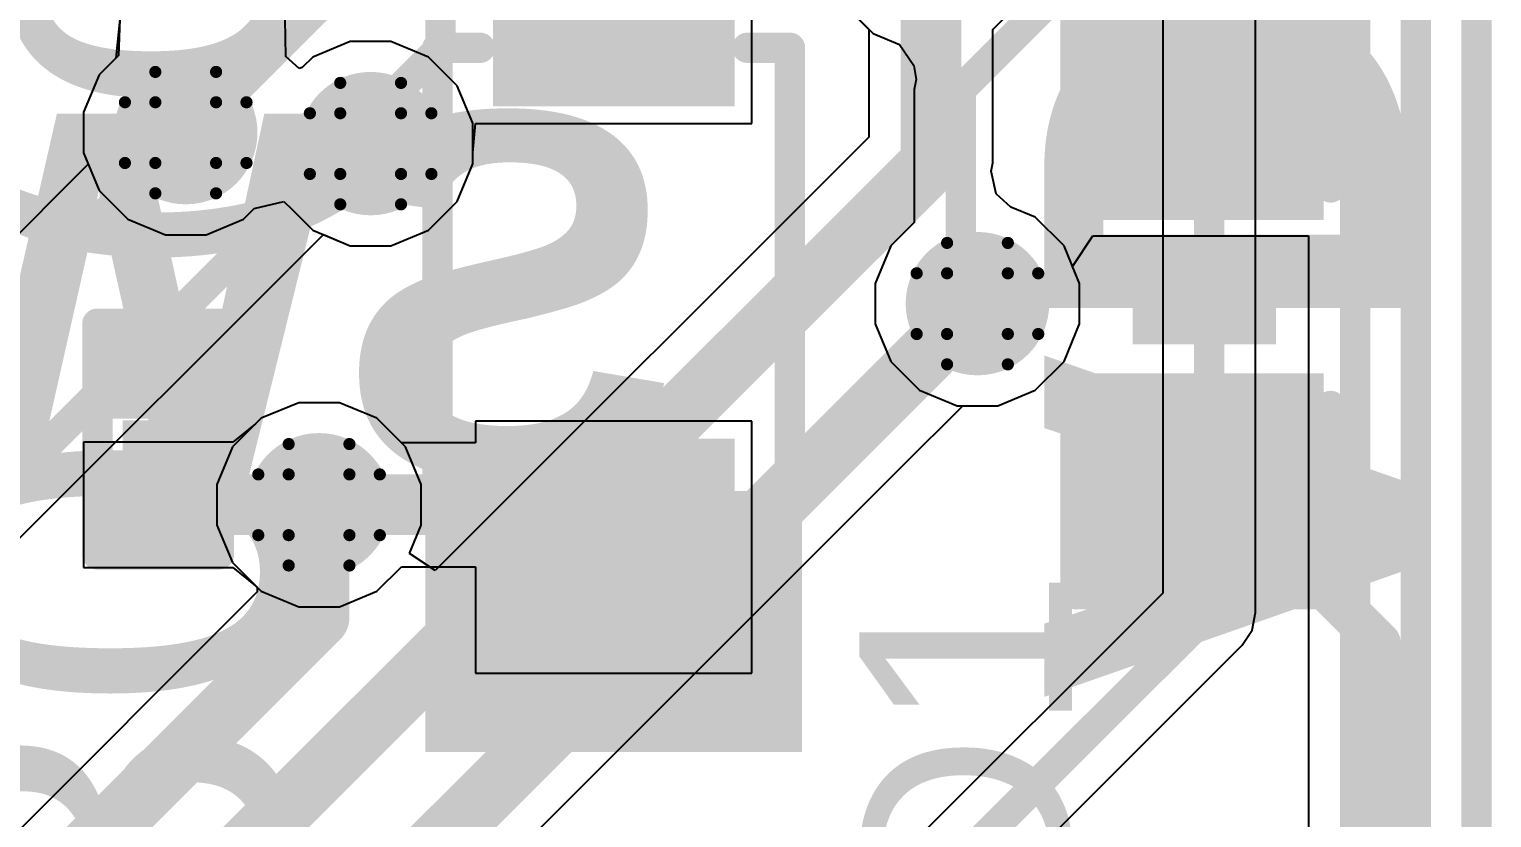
# Model space of a CAD drawing. Header units: inches. Extents: x -25 to 271, y -41 to 15.
# Drawn here: x 61.03 to 67.14, y -19.49 to -16.19 of the extents above; entities that cross this region are included whole.
import ezdxf

# ---------------------------------------------------------------- set-up
doc = ezdxf.new("R2010")
doc.units = ezdxf.units.IN
for name, color, linetype in [('Bottom Layer', 5, 'Continuous'), ('Bottom Overlay', 54, 'Continuous'), ('Dimensions', 6, 'Continuous'), ('Drill Drawing', 1, 'Continuous'), ('Top Glue Points', 56, 'Continuous'), ('Top Layer', 1, 'Continuous'), ('Top Overlay', 2, 'Continuous'), ('Top Paste', 8, 'Continuous'), ('Top Solder', 216, 'Continuous'), ('Via Holes', 16, 'Continuous')]:
    doc.layers.add(name, color=color, linetype=linetype)
doc.styles.add('Arial', font='', dxfattribs={"height": 0.2})
doc.styles.add('Arial_Bold', font='', dxfattribs={"height": 0.2})
doc.styles.get('Arial').set_extended_font_data('Arial')
doc.styles.get('Arial_Bold').set_extended_font_data('Arial', bold=True)

# ---------------------------------------------------------------- blocks, each defined once
blk = doc.blocks.new('CAP_0603_36')
at = {"layer": 'Top Layer'}
for points in [[(-0.3809999999999999, 0.4445), (-0.3809999999999999, -0.4445), (-1.143, -0.4445), (-1.143, 0.4445)], [(1.143, 0.4445), (1.143, -0.4445), (0.3809999999999999, -0.4445), (0.3809999999999999, 0.4445)]]:
    blk.add_hatch(color=1, dxfattribs=at).paths.add_polyline_path(points)
at = {"layer": 'Top Paste'}
for points in [[(-0.3809999999999999, 0.4445), (-0.3809999999999999, -0.4445), (-1.143, -0.4445), (-1.143, 0.4445)], [(1.143, 0.4445), (1.143, -0.4445), (0.3809999999999999, -0.4445), (0.3809999999999999, 0.4445)]]:
    blk.add_hatch(color=8, dxfattribs=at).paths.add_polyline_path(points)
at = {"layer": 'Top Solder'}
for points in [[(-0.3210001199999999, 0.50449988), (-0.3210001199999999, -0.50449988), (-1.20299988, -0.50449988), (-1.20299988, 0.50449988)], [(1.20299988, 0.50449988), (1.20299988, -0.50449988), (0.3210001199999999, -0.50449988), (0.3210001199999999, 0.50449988)]]:
    blk.add_hatch(color=216, dxfattribs=at).paths.add_polyline_path(points)
at = {"layer": 'Top Overlay'}
for points in [[(-0.4571999999999999, 0.5334, 0.127, 0.127, 0), (-1.2446, 0.5334, 0.127, 0.127, 0)], [(-1.2446, -0.5334, 0.127, 0.127, 0), (-1.2446, 0.5334, 0.127, 0.127, 0)], [(1.2446, 0.5334, 0.127, 0.127, 0), (0.4571999999999999, 0.5334, 0.127, 0.127, 0)], [(1.2446, -0.5334, 0.127, 0.127, 0), (1.2446, 0.5334, 0.127, 0.127, 0)], [(-0.4571999999999999, -0.5334, 0.127, 0.127, 0), (-1.2446, -0.5334, 0.127, 0.127, 0)], [(1.2446, -0.5334, 0.127, 0.127, 0), (0.4571999999999999, -0.5334, 0.127, 0.127, 0)]]:
    blk.add_lwpolyline(points, format="xyseb", dxfattribs=at)
for points in [[(-1.27635, 0.5334, 0.0635, 0.0635, 1), (-1.21285, 0.5334, 0.0635, 0.0635, 1)], [(-1.27635, 0.5334, 0.0635, 0.0635, 1), (-1.21285, 0.5334, 0.0635, 0.0635, 1)], [(-0.4889499999999999, 0.5334, 0.0635, 0.0635, 1), (-0.42545, 0.5334, 0.0635, 0.0635, 1)], [(0.42545, 0.5334, 0.0635, 0.0635, 1), (0.4889499999999999, 0.5334, 0.0635, 0.0635, 1)], [(1.21285, 0.5334, 0.0635, 0.0635, 1), (1.27635, 0.5334, 0.0635, 0.0635, 1)], [(1.21285, 0.5334, 0.0635, 0.0635, 1), (1.27635, 0.5334, 0.0635, 0.0635, 1)], [(-1.27635, -0.5334, 0.0635, 0.0635, 1), (-1.21285, -0.5334, 0.0635, 0.0635, 1)], [(-1.27635, -0.5334, 0.0635, 0.0635, 1), (-1.21285, -0.5334, 0.0635, 0.0635, 1)], [(-0.4889499999999999, -0.5334, 0.0635, 0.0635, 1), (-0.42545, -0.5334, 0.0635, 0.0635, 1)], [(0.42545, -0.5334, 0.0635, 0.0635, 1), (0.4889499999999999, -0.5334, 0.0635, 0.0635, 1)], [(1.21285, -0.5334, 0.0635, 0.0635, 1), (1.27635, -0.5334, 0.0635, 0.0635, 1)], [(1.21285, -0.5334, 0.0635, 0.0635, 1), (1.27635, -0.5334, 0.0635, 0.0635, 1)]]:
    blk.add_lwpolyline(points, format="xyseb", close=True, dxfattribs=at)
blk = doc.blocks.new('SOD_323_56')
at = {"layer": 'Top Layer'}
for points in [[(-0.74999977, -0.4500003700000001), (-1.55000071, -0.4500003699999999), (-1.55000071, 0.4500003700000001), (-0.74999977, 0.4500003699999999)], [(1.55000071, -0.4500003700000001), (0.74999977, -0.4500003699999999), (0.74999977, 0.4500003700000001), (1.55000071, 0.4500003699999999)]]:
    blk.add_hatch(color=1, dxfattribs=at).paths.add_polyline_path(points)
at = {"layer": 'Top Overlay'}
for points in [[(-2.0066, 0.4826), (-0.9143999999999999, 0.4826), (-0.9143999999999999, 0.7874), (-2.0066, 0.7874)], [(-2.0066, -0.508), (-1.5748, -0.508), (-1.5748, 0.508), (-2.0066, 0.508)], [(-2.0066, -0.7874), (-0.9143999999999999, -0.7874), (-0.9143999999999999, -0.4826), (-2.0066, -0.4826)]]:
    blk.add_hatch(color=2, dxfattribs=at).paths.add_polyline_path(points)
at = {"layer": 'Top Paste'}
for points in [[(-0.74999977, -0.4500003700000001), (-1.55000071, -0.4500003699999999), (-1.55000071, 0.4500003700000001), (-0.74999977, 0.4500003699999999)], [(1.55000071, -0.4500003700000001), (0.74999977, -0.4500003699999999), (0.74999977, 0.4500003700000001), (1.55000071, 0.4500003699999999)]]:
    blk.add_hatch(color=8, dxfattribs=at).paths.add_polyline_path(points)
at = {"layer": 'Top Solder'}
for points in [[(-0.69499861, -0.50500153), (-1.60500187, -0.5050015299999998), (-1.60500187, 0.50500153), (-0.69499861, 0.5050015299999998)], [(1.60500187, -0.50500153), (0.69499861, -0.5050015299999998), (0.69499861, 0.50500153), (1.60500187, 0.5050015299999998)]]:
    blk.add_hatch(color=216, dxfattribs=at).paths.add_polyline_path(points)
at = {"layer": 'Top Overlay'}
for points in [[(-0.9143999999999999, 0.7366, 0.127, 0.127, 0), (0.9397999999999999, 0.7366, 0.127, 0.127, 0)], [(0.9397999999999999, 0.7366, 0.127, 0.127, 0), (0.9397999999999999, 0.5588, 0.127, 0.127, 0)], [(0.9397999999999999, -0.5588, 0.127, 0.127, 0), (0.9397999999999999, -0.7366, 0.127, 0.127, 0)], [(-0.9143999999999999, -0.7366, 0.127, 0.127, 0), (0.9397999999999999, -0.7366, 0.127, 0.127, 0)]]:
    blk.add_lwpolyline(points, format="xyseb", dxfattribs=at)
for points in [[(-0.9461499999999999, 0.7366, 0.0635, 0.0635, 1), (-0.88265, 0.7366, 0.0635, 0.0635, 1)], [(0.9080499999999999, 0.7366, 0.0635, 0.0635, 1), (0.9715499999999999, 0.7366, 0.0635, 0.0635, 1)], [(0.9080499999999999, 0.7366, 0.0635, 0.0635, 1), (0.9715499999999999, 0.7366, 0.0635, 0.0635, 1)], [(0.9080499999999999, 0.5588, 0.0635, 0.0635, 1), (0.9715499999999999, 0.5588, 0.0635, 0.0635, 1)], [(0.9080499999999999, -0.5588, 0.0635, 0.0635, 1), (0.9715499999999999, -0.5588, 0.0635, 0.0635, 1)], [(-0.9461499999999999, -0.7366, 0.0635, 0.0635, 1), (-0.88265, -0.7366, 0.0635, 0.0635, 1)], [(0.9080499999999999, -0.7366, 0.0635, 0.0635, 1), (0.9715499999999999, -0.7366, 0.0635, 0.0635, 1)], [(0.9080499999999999, -0.7366, 0.0635, 0.0635, 1), (0.9715499999999999, -0.7366, 0.0635, 0.0635, 1)]]:
    blk.add_lwpolyline(points, format="xyseb", close=True, dxfattribs=at)
blk = doc.blocks.new('RES_0201_107')
at = {"layer": 'Top Layer'}
for points in [[(-0.40999791, 0.18499963), (-0.13999845, 0.18499963), (-0.13999845, -0.18499963), (-0.40999791, -0.18499963)], [(0.14000099, 0.18499963), (0.41000045, 0.18499963), (0.41000045, -0.18499963), (0.14000099, -0.18499963)]]:
    blk.add_hatch(color=1, dxfattribs=at).paths.add_polyline_path(points)
at = {"layer": 'Top Paste'}
for points in [[(-0.40999791, 0.18499963), (-0.13999845, 0.18499963), (-0.13999845, -0.18499963), (-0.40999791, -0.18499963)], [(0.14000099, 0.18499963), (0.41000045, 0.18499963), (0.41000045, -0.18499963), (0.14000099, -0.18499963)]]:
    blk.add_hatch(color=8, dxfattribs=at).paths.add_polyline_path(points)
at = {"layer": 'Top Solder'}
for points in [[(-0.46499907, 0.24000079), (-0.08499729, 0.24000079), (-0.08499729, -0.24000079), (-0.46499907, -0.24000079)], [(0.08499983, 0.24000079), (0.46500161, 0.24000079), (0.46500161, -0.24000079), (0.08499983, -0.24000079)]]:
    blk.add_hatch(color=216, dxfattribs=at).paths.add_polyline_path(points)
at = {"layer": 'Top Overlay'}
for points in [[(0.4826, 0.254, 0.127, 0.127, 0), (-0.4826, 0.254, 0.127, 0.127, 0)], [(-0.4826, -0.254, 0.127, 0.127, 0), (-0.4826, 0.254, 0.127, 0.127, 0)], [(0.4826, -0.254, 0.127, 0.127, 0), (0.4826, 0.254, 0.127, 0.127, 0)], [(0.4826, -0.254, 0.127, 0.127, 0), (-0.4826, -0.254, 0.127, 0.127, 0)]]:
    blk.add_lwpolyline(points, format="xyseb", dxfattribs=at)
for points in [[(-0.51435, 0.254, 0.0635, 0.0635, 1), (-0.4508499999999999, 0.254, 0.0635, 0.0635, 1)], [(-0.51435, 0.254, 0.0635, 0.0635, 1), (-0.4508499999999999, 0.254, 0.0635, 0.0635, 1)], [(0.4508499999999999, 0.254, 0.0635, 0.0635, 1), (0.51435, 0.254, 0.0635, 0.0635, 1)], [(0.4508499999999999, 0.254, 0.0635, 0.0635, 1), (0.51435, 0.254, 0.0635, 0.0635, 1)], [(-0.51435, -0.254, 0.0635, 0.0635, 1), (-0.4508499999999999, -0.254, 0.0635, 0.0635, 1)], [(-0.51435, -0.254, 0.0635, 0.0635, 1), (-0.4508499999999999, -0.254, 0.0635, 0.0635, 1)], [(0.4508499999999999, -0.254, 0.0635, 0.0635, 1), (0.51435, -0.254, 0.0635, 0.0635, 1)], [(0.4508499999999999, -0.254, 0.0635, 0.0635, 1), (0.51435, -0.254, 0.0635, 0.0635, 1)]]:
    blk.add_lwpolyline(points, format="xyseb", close=True, dxfattribs=at)

msp = doc.modelspace()

# ---------------------------------------------------------------- hatches: boundary and pattern name
at = {"layer": 'Bottom Layer'}
h = msp.add_hatch(color=5, dxfattribs=at)
edge = h.paths.add_edge_path()
edge.add_arc((61.6805218, -16.62644122), 0.2999994, 0, 360)
h = msp.add_hatch(color=5, dxfattribs=at)
edge = h.paths.add_edge_path()
edge.add_arc((62.45350476, -16.67242538), 0.2999994, 0, 360)
h = msp.add_hatch(color=5, dxfattribs=at)
edge = h.paths.add_edge_path()
edge.add_arc((64.99004273999999, -17.34194652), 0.2999994, 0, 360)
h = msp.add_hatch(color=5, dxfattribs=at)
edge = h.paths.add_edge_path()
edge.add_arc((62.2378994, -18.18349424), 0.2999994, 0, 360)
at = {"layer": 'Top Glue Points'}
for points in [[(65.638172, -17.112996), (65.638172, -17.512792), (66.23812, -17.512792), (66.23812, -17.112996)], [(61.4172, -17.8308), (61.4172, -18.00289008), (61.71784456, -18.00289008), (61.71784456, -17.8308)]]:
    msp.add_hatch(color=56, dxfattribs=at).paths.add_polyline_path(points)
at = {"layer": 'Top Layer'}
h = msp.add_hatch(color=1, dxfattribs=at)
edge = h.paths.add_edge_path()
edge.add_arc((61.6805218, -16.62644122), 0.2999994, 0, 360)
h = msp.add_hatch(color=1, dxfattribs=at)
edge = h.paths.add_edge_path()
edge.add_arc((62.45350476, -16.67242538), 0.2999994, 0, 360)
h = msp.add_hatch(color=1, dxfattribs=at)
edge = h.paths.add_edge_path()
edge.add_arc((64.99004273999999, -17.34194652), 0.2999994, 0, 360)
h = msp.add_hatch(color=1, dxfattribs=at)
edge = h.paths.add_edge_path()
edge.add_arc((62.2378994, -18.18349424), 0.2999994, 0, 360)
at = {"layer": 'Via Holes'}
h = msp.add_hatch(color=7, dxfattribs=at)
edge = h.paths.add_edge_path()
edge.add_arc((61.6805218, -16.62644122), 0.1499997, 0, 360)
h = msp.add_hatch(color=7, dxfattribs=at)
edge = h.paths.add_edge_path()
edge.add_arc((62.45350476, -16.67242538), 0.1499997, 0, 360)
h = msp.add_hatch(color=7, dxfattribs=at)
edge = h.paths.add_edge_path()
edge.add_arc((64.99004273999999, -17.34194652), 0.1499997, 0, 360)
h = msp.add_hatch(color=7, dxfattribs=at)
edge = h.paths.add_edge_path()
edge.add_arc((62.2378994, -18.18349424), 0.1499997, 0, 360)

# ---------------------------------------------------------------- linework, layer by layer
at = {"layer": 'Bottom Layer'}
for p, q in [((66.15295126, -18.6336813), (66.15295126, -15.95498206)), ((65.76448873999999, -16.02657958), (65.76448873999999, -18.55324204)), ((64.43340936, -16.09147404), (64.53642414, -16.19448882)), ((65.05437586, -16.19448882), (65.15739063999999, -16.09147404)), ((61.40489878, -16.1514282), (61.39945047999999, -16.30364786)), ((62.09869977999999, -16.30865166), (62.09624868, -16.15117166)), ((64.53642414, -16.19448882), (64.53642414, -16.64584428)), ((65.05437586, -16.7531161), (65.05437586, -16.19448882)), ((62.36856969999999, -16.24542598), (62.21163072, -16.31043474)), ((62.53843982, -16.24542598), (62.36856969999999, -16.24542598)), ((62.6953788, -16.31043474), (62.53843982, -16.24542598)), ((61.39945047999999, -16.30364786), (61.31853116, -16.38456718)), ((62.15477028, -16.35759746), (62.09869977999999, -16.30865166)), ((62.21163072, -16.31043474), (62.16753632, -16.35452914)), ((62.8154954, -16.43055134), (62.6953788, -16.31043474)), ((62.16753632, -16.35452914), (62.15477028, -16.35759746)), ((61.31853116, -16.38456718), (61.25352239999999, -16.54150616)), ((62.88050415999999, -16.58749032), (62.8154954, -16.43055134)), ((61.25352239999999, -16.54150616), (61.25352239999999, -16.71137628)), ((62.88050415999999, -16.75736044), (62.88050415999999, -16.58749032)), ((64.53642414, -16.64584428), (62.7235347, -18.45873372)), ((61.25352239999999, -16.71137628), (61.27325819999999, -16.7590216)), ((61.27325819999999, -16.7590216), (60.64691452, -17.38536274)), ((62.8154954, -16.91429942), (62.88050415999999, -16.75736044)), ((65.04744674, -16.78794458), (65.05437586, -16.7531161)), ((65.06782262, -16.88192966), (65.04744674, -16.78794458)), ((62.6953788, -17.03441602), (62.8154954, -16.91429942)), ((65.13020755999999, -16.9378249), (65.06782262, -16.88192966)), ((65.23191677999999, -16.97995588), (65.13020755999999, -16.9378249)), ((65.35203338, -17.10007248), (65.23191677999999, -16.97995588)), ((60.5023047, -18.80634288), (62.2558953, -17.05275228)), ((62.2558953, -17.05275228), (62.36856969999999, -17.09942478)), ((62.53843982, -17.09942478), (62.6953788, -17.03441602)), ((62.36856969999999, -17.09942478), (62.53843982, -17.09942478)), ((65.41704213999999, -17.25701146), (65.35203338, -17.10007248)), ((65.41704213999999, -17.42688158), (65.41704213999999, -17.25701146)), ((65.35203338, -17.58382056), (65.41704213999999, -17.42688158)), ((65.23191677999999, -17.70393716), (65.35203338, -17.58382056)), ((65.0749778, -17.76894592), (65.23191677999999, -17.70393716)), ((62.15296434, -17.75649484), (61.99602536, -17.8215036)), ((62.32283446, -17.75649484), (62.15296434, -17.75649484)), ((62.47977344, -17.8215036), (62.32283446, -17.75649484)), ((64.67176803999999, -18.0264689), (64.92929102, -17.76894592)), ((64.92929102, -17.76894592), (65.0749778, -17.76894592)), ((61.99602536, -17.8215036), (61.87590875999999, -17.9416202)), ((62.59989003999999, -17.9416202), (62.47977344, -17.8215036)), ((61.87590875999999, -17.9416202), (61.8109, -18.09855918)), ((62.66489879999999, -18.09855918), (62.59989003999999, -17.9416202)), ((62.4341398, -20.2640946), (64.67176042, -18.02647398)), ((64.67176042, -18.02647398), (64.67176803999999, -18.0264689)), ((61.8109, -18.09855918), (61.8109, -18.2684293)), ((62.66489879999999, -18.2684293), (62.66489879999999, -18.09855918)), ((61.8109, -18.2684293), (61.87590875999999, -18.42536828)), ((62.61586918, -18.3867933), (62.66489879999999, -18.2684293)), ((62.7235347, -18.45873372), (62.61586918, -18.3867933)), ((61.87590875999999, -18.42536828), (61.97892354, -18.52838306)), ((61.97892354, -18.54819506), (59.18060046, -21.34651814)), ((61.97892354, -18.52838306), (61.97892354, -18.54819506)), ((65.76448873999999, -18.55324204), (64.06242712, -20.25530112)), ((66.13816592, -18.70802202), (66.15295379999999, -18.633694)), ((66.15295379999999, -18.633694), (66.15295126, -18.6336813)), ((66.09606287999999, -18.77103688), (66.13816592, -18.70802202)), ((64.33711287999999, -20.52998688), (66.09605526, -18.77104196)), ((66.09605526, -18.77104196), (66.09606287999999, -18.77103688))]:
    msp.add_line(p, q, dxfattribs=at)
for points in [[(64.7954, -16.7531161, 0.254, 0.254, 0), (64.7954, -15.8496, 0.254, 0.254, 0)], [(65.95872, -18.633694, 0.127, 0.127, 0), (65.95872, -15.94612508, 0.127, 0.127, 0)], [(60.72736902, -17.579594, 0.127, 0.127, 0), (61.6805218, -16.62644122, 0.127, 0.127, 0)], [(53.4005155, -28.1480006, 0.254, 0.254, 0), (64.7954, -16.7531161, 0.254, 0.254, 0)], [(60.36496182, -18.669, 0.127, 0.127, 0), (62.36153643999999, -16.67242538, 0.127, 0.127, 0)], [(62.36153643999999, -16.67242538, 0.127, 0.127, 0), (62.45350476, -16.67242538, 0.127, 0.127, 0)], [(64.4886442, -17.84334506, 0.254, 0.254, 0), (64.99004273999999, -17.34194652, 0.254, 0.254, 0)], [(53.62998672000001, -28.70199999999999, 0.254, 0.254, 0), (64.48864166, -17.84334506, 0.254, 0.254, 0)], [(64.48864166, -17.84334506, 0.254, 0.254, 0), (64.4886442, -17.84334506, 0.254, 0.254, 0)], [(62.2378994, -18.65546688, 0.254, 0.254, 0), (62.2378994, -18.18349424, 0.254, 0.254, 0)], [(59.28787228, -21.605494, 0.254, 0.254, 0), (62.2378994, -18.65546688, 0.254, 0.254, 0)], [(63.59652, -20.995894, 0.127, 0.127, 0), (65.95872, -18.633694, 0.127, 0.127, 0)]]:
    msp.add_lwpolyline(points, format="xyseb", dxfattribs=at)
for points in [[(61.6487718, -16.62644122, 0.0635, 0.0635, 1), (61.7122718, -16.62644122, 0.0635, 0.0635, 1)], [(62.32978643999999, -16.67242538, 0.0635, 0.0635, 1), (62.39328644, -16.67242538, 0.0635, 0.0635, 1)], [(62.32978643999999, -16.67242538, 0.0635, 0.0635, 1), (62.39328644, -16.67242538, 0.0635, 0.0635, 1)], [(62.42175476, -16.67242538, 0.0635, 0.0635, 1), (62.48525476, -16.67242538, 0.0635, 0.0635, 1)], [(64.7319, -16.7531161, 0.127, 0.127, 1), (64.8589, -16.7531161, 0.127, 0.127, 1)], [(64.7319, -16.7531161, 0.127, 0.127, 1), (64.8589, -16.7531161, 0.127, 0.127, 1)], [(64.92654274, -17.34194652, 0.127, 0.127, 1), (65.05354274, -17.34194652, 0.127, 0.127, 1)], [(64.42514166, -17.84334506, 0.127, 0.127, 1), (64.55214166, -17.84334506, 0.127, 0.127, 1)], [(64.42514166, -17.84334506, 0.127, 0.127, 1), (64.55214166, -17.84334506, 0.127, 0.127, 1)], [(64.4251442, -17.84334506, 0.127, 0.127, 1), (64.5521442, -17.84334506, 0.127, 0.127, 1)], [(64.4251442, -17.84334506, 0.127, 0.127, 1), (64.5521442, -17.84334506, 0.127, 0.127, 1)], [(62.1743994, -18.18349424, 0.127, 0.127, 1), (62.3013994, -18.18349424, 0.127, 0.127, 1)], [(62.1743994, -18.65546688, 0.127, 0.127, 1), (62.3013994, -18.65546688, 0.127, 0.127, 1)], [(62.1743994, -18.65546688, 0.127, 0.127, 1), (62.3013994, -18.65546688, 0.127, 0.127, 1)], [(65.92697, -18.633694, 0.0635, 0.0635, 1), (65.99047, -18.633694, 0.0635, 0.0635, 1)], [(65.92697, -18.633694, 0.0635, 0.0635, 1), (65.99047, -18.633694, 0.0635, 0.0635, 1)]]:
    msp.add_lwpolyline(points, format="xyseb", close=True, dxfattribs=at)
at = {"layer": 'Drill Drawing'}
for points in [[(61.55352179999999, -16.49944122, 0.0508, 0.0508, 0), (61.55352179999999, -16.37244122, 0.0508, 0.0508, 0)], [(61.55352179999999, -16.37244122, 0.0508, 0.0508, 0), (61.8075218, -16.37244122, 0.0508, 0.0508, 0)], [(61.8075218, -16.49944122, 0.0508, 0.0508, 0), (61.8075218, -16.37244122, 0.0508, 0.0508, 0)], [(62.32650475999999, -16.54542538, 0.0508, 0.0508, 0), (62.32650475999999, -16.41842538, 0.0508, 0.0508, 0)], [(62.32650475999999, -16.41842538, 0.0508, 0.0508, 0), (62.58050476, -16.41842538, 0.0508, 0.0508, 0)], [(62.58050476, -16.54542538, 0.0508, 0.0508, 0), (62.58050476, -16.41842538, 0.0508, 0.0508, 0)], [(61.4265218, -16.75344122, 0.0508, 0.0508, 0), (61.4265218, -16.49944122, 0.0508, 0.0508, 0)], [(61.4265218, -16.49944122, 0.0508, 0.0508, 0), (61.55352179999999, -16.49944122, 0.0508, 0.0508, 0)], [(61.8075218, -16.49944122, 0.0508, 0.0508, 0), (61.93452179999999, -16.49944122, 0.0508, 0.0508, 0)], [(61.93452179999999, -16.75344122, 0.0508, 0.0508, 0), (61.93452179999999, -16.49944122, 0.0508, 0.0508, 0)], [(62.19950476, -16.79942538, 0.0508, 0.0508, 0), (62.19950476, -16.54542538, 0.0508, 0.0508, 0)], [(62.19950476, -16.54542538, 0.0508, 0.0508, 0), (62.32650475999999, -16.54542538, 0.0508, 0.0508, 0)], [(62.58050476, -16.54542538, 0.0508, 0.0508, 0), (62.70750476, -16.54542538, 0.0508, 0.0508, 0)], [(62.70750476, -16.79942538, 0.0508, 0.0508, 0), (62.70750476, -16.54542538, 0.0508, 0.0508, 0)], [(61.4265218, -16.75344122, 0.0508, 0.0508, 0), (61.55352179999999, -16.75344122, 0.0508, 0.0508, 0)], [(61.55352179999999, -16.88044122, 0.0508, 0.0508, 0), (61.55352179999999, -16.75344122, 0.0508, 0.0508, 0)], [(61.8075218, -16.75344122, 0.0508, 0.0508, 0), (61.93452179999999, -16.75344122, 0.0508, 0.0508, 0)], [(61.8075218, -16.88044122, 0.0508, 0.0508, 0), (61.8075218, -16.75344122, 0.0508, 0.0508, 0)], [(62.19950476, -16.79942538, 0.0508, 0.0508, 0), (62.32650475999999, -16.79942538, 0.0508, 0.0508, 0)], [(62.32650475999999, -16.92642538, 0.0508, 0.0508, 0), (62.32650475999999, -16.79942538, 0.0508, 0.0508, 0)], [(62.58050476, -16.79942538, 0.0508, 0.0508, 0), (62.70750476, -16.79942538, 0.0508, 0.0508, 0)], [(62.58050476, -16.92642538, 0.0508, 0.0508, 0), (62.58050476, -16.79942538, 0.0508, 0.0508, 0)], [(61.55352179999999, -16.88044122, 0.0508, 0.0508, 0), (61.8075218, -16.88044122, 0.0508, 0.0508, 0)], [(62.32650475999999, -16.92642538, 0.0508, 0.0508, 0), (62.58050476, -16.92642538, 0.0508, 0.0508, 0)], [(64.86304274, -17.21494652, 0.0508, 0.0508, 0), (64.86304274, -17.08794652, 0.0508, 0.0508, 0)], [(64.86304274, -17.08794652, 0.0508, 0.0508, 0), (65.11704273999999, -17.08794652, 0.0508, 0.0508, 0)], [(65.11704273999999, -17.21494652, 0.0508, 0.0508, 0), (65.11704273999999, -17.08794652, 0.0508, 0.0508, 0)], [(64.73604274, -17.46894652, 0.0508, 0.0508, 0), (64.73604274, -17.21494652, 0.0508, 0.0508, 0)], [(64.73604274, -17.21494652, 0.0508, 0.0508, 0), (64.86304274, -17.21494652, 0.0508, 0.0508, 0)], [(65.11704273999999, -17.21494652, 0.0508, 0.0508, 0), (65.24404274, -17.21494652, 0.0508, 0.0508, 0)], [(65.24404274, -17.46894652, 0.0508, 0.0508, 0), (65.24404274, -17.21494652, 0.0508, 0.0508, 0)], [(64.73604274, -17.46894652, 0.0508, 0.0508, 0), (64.86304274, -17.46894652, 0.0508, 0.0508, 0)], [(64.86304274, -17.59594652, 0.0508, 0.0508, 0), (64.86304274, -17.46894652, 0.0508, 0.0508, 0)], [(65.11704273999999, -17.46894652, 0.0508, 0.0508, 0), (65.24404274, -17.46894652, 0.0508, 0.0508, 0)], [(65.11704273999999, -17.59594652, 0.0508, 0.0508, 0), (65.11704273999999, -17.46894652, 0.0508, 0.0508, 0)], [(64.86304274, -17.59594652, 0.0508, 0.0508, 0), (65.11704273999999, -17.59594652, 0.0508, 0.0508, 0)], [(62.11089939999999, -18.05649424, 0.0508, 0.0508, 0), (62.11089939999999, -17.92949424, 0.0508, 0.0508, 0)], [(62.11089939999999, -17.92949424, 0.0508, 0.0508, 0), (62.3648994, -17.92949424, 0.0508, 0.0508, 0)], [(62.3648994, -18.05649424, 0.0508, 0.0508, 0), (62.3648994, -17.92949424, 0.0508, 0.0508, 0)], [(61.98389939999999, -18.31049424, 0.0508, 0.0508, 0), (61.98389939999999, -18.05649424, 0.0508, 0.0508, 0)], [(61.98389939999999, -18.05649424, 0.0508, 0.0508, 0), (62.11089939999999, -18.05649424, 0.0508, 0.0508, 0)], [(62.3648994, -18.05649424, 0.0508, 0.0508, 0), (62.49189939999999, -18.05649424, 0.0508, 0.0508, 0)], [(62.49189939999999, -18.31049424, 0.0508, 0.0508, 0), (62.49189939999999, -18.05649424, 0.0508, 0.0508, 0)], [(61.98389939999999, -18.31049424, 0.0508, 0.0508, 0), (62.11089939999999, -18.31049424, 0.0508, 0.0508, 0)], [(62.11089939999999, -18.43749424, 0.0508, 0.0508, 0), (62.11089939999999, -18.31049424, 0.0508, 0.0508, 0)], [(62.3648994, -18.31049424, 0.0508, 0.0508, 0), (62.49189939999999, -18.31049424, 0.0508, 0.0508, 0)], [(62.3648994, -18.43749424, 0.0508, 0.0508, 0), (62.3648994, -18.31049424, 0.0508, 0.0508, 0)], [(62.11089939999999, -18.43749424, 0.0508, 0.0508, 0), (62.3648994, -18.43749424, 0.0508, 0.0508, 0)]]:
    msp.add_lwpolyline(points, format="xyseb", dxfattribs=at)
for points in [[(61.5408218, -16.37244122, 0.0254, 0.0254, 1), (61.56622179999999, -16.37244122, 0.0254, 0.0254, 1)], [(61.5408218, -16.37244122, 0.0254, 0.0254, 1), (61.56622179999999, -16.37244122, 0.0254, 0.0254, 1)], [(61.79482179999999, -16.37244122, 0.0254, 0.0254, 1), (61.82022179999999, -16.37244122, 0.0254, 0.0254, 1)], [(61.79482179999999, -16.37244122, 0.0254, 0.0254, 1), (61.82022179999999, -16.37244122, 0.0254, 0.0254, 1)], [(62.31380476, -16.41842538, 0.0254, 0.0254, 1), (62.33920475999999, -16.41842538, 0.0254, 0.0254, 1)], [(62.31380476, -16.41842538, 0.0254, 0.0254, 1), (62.33920475999999, -16.41842538, 0.0254, 0.0254, 1)], [(62.56780475999999, -16.41842538, 0.0254, 0.0254, 1), (62.59320475999999, -16.41842538, 0.0254, 0.0254, 1)], [(62.56780475999999, -16.41842538, 0.0254, 0.0254, 1), (62.59320475999999, -16.41842538, 0.0254, 0.0254, 1)], [(61.4138218, -16.49944122, 0.0254, 0.0254, 1), (61.4392218, -16.49944122, 0.0254, 0.0254, 1)], [(61.4138218, -16.49944122, 0.0254, 0.0254, 1), (61.4392218, -16.49944122, 0.0254, 0.0254, 1)], [(61.5408218, -16.49944122, 0.0254, 0.0254, 1), (61.56622179999999, -16.49944122, 0.0254, 0.0254, 1)], [(61.5408218, -16.49944122, 0.0254, 0.0254, 1), (61.56622179999999, -16.49944122, 0.0254, 0.0254, 1)], [(61.79482179999999, -16.49944122, 0.0254, 0.0254, 1), (61.82022179999999, -16.49944122, 0.0254, 0.0254, 1)], [(61.79482179999999, -16.49944122, 0.0254, 0.0254, 1), (61.82022179999999, -16.49944122, 0.0254, 0.0254, 1)], [(61.92182179999999, -16.49944122, 0.0254, 0.0254, 1), (61.9472218, -16.49944122, 0.0254, 0.0254, 1)], [(61.92182179999999, -16.49944122, 0.0254, 0.0254, 1), (61.9472218, -16.49944122, 0.0254, 0.0254, 1)], [(62.18680475999999, -16.54542538, 0.0254, 0.0254, 1), (62.21220476, -16.54542538, 0.0254, 0.0254, 1)], [(62.18680475999999, -16.54542538, 0.0254, 0.0254, 1), (62.21220476, -16.54542538, 0.0254, 0.0254, 1)], [(62.31380476, -16.54542538, 0.0254, 0.0254, 1), (62.33920475999999, -16.54542538, 0.0254, 0.0254, 1)], [(62.31380476, -16.54542538, 0.0254, 0.0254, 1), (62.33920475999999, -16.54542538, 0.0254, 0.0254, 1)], [(62.56780475999999, -16.54542538, 0.0254, 0.0254, 1), (62.59320475999999, -16.54542538, 0.0254, 0.0254, 1)], [(62.56780475999999, -16.54542538, 0.0254, 0.0254, 1), (62.59320475999999, -16.54542538, 0.0254, 0.0254, 1)], [(62.69480475999999, -16.54542538, 0.0254, 0.0254, 1), (62.72020476, -16.54542538, 0.0254, 0.0254, 1)], [(62.69480475999999, -16.54542538, 0.0254, 0.0254, 1), (62.72020476, -16.54542538, 0.0254, 0.0254, 1)], [(61.4138218, -16.75344122, 0.0254, 0.0254, 1), (61.4392218, -16.75344122, 0.0254, 0.0254, 1)], [(61.4138218, -16.75344122, 0.0254, 0.0254, 1), (61.4392218, -16.75344122, 0.0254, 0.0254, 1)], [(61.5408218, -16.75344122, 0.0254, 0.0254, 1), (61.56622179999999, -16.75344122, 0.0254, 0.0254, 1)], [(61.5408218, -16.75344122, 0.0254, 0.0254, 1), (61.56622179999999, -16.75344122, 0.0254, 0.0254, 1)], [(61.79482179999999, -16.75344122, 0.0254, 0.0254, 1), (61.82022179999999, -16.75344122, 0.0254, 0.0254, 1)], [(61.79482179999999, -16.75344122, 0.0254, 0.0254, 1), (61.82022179999999, -16.75344122, 0.0254, 0.0254, 1)], [(61.92182179999999, -16.75344122, 0.0254, 0.0254, 1), (61.9472218, -16.75344122, 0.0254, 0.0254, 1)], [(61.92182179999999, -16.75344122, 0.0254, 0.0254, 1), (61.9472218, -16.75344122, 0.0254, 0.0254, 1)], [(62.18680475999999, -16.79942538, 0.0254, 0.0254, 1), (62.21220476, -16.79942538, 0.0254, 0.0254, 1)], [(62.18680475999999, -16.79942538, 0.0254, 0.0254, 1), (62.21220476, -16.79942538, 0.0254, 0.0254, 1)], [(62.31380476, -16.79942538, 0.0254, 0.0254, 1), (62.33920475999999, -16.79942538, 0.0254, 0.0254, 1)], [(62.31380476, -16.79942538, 0.0254, 0.0254, 1), (62.33920475999999, -16.79942538, 0.0254, 0.0254, 1)], [(62.56780475999999, -16.79942538, 0.0254, 0.0254, 1), (62.59320475999999, -16.79942538, 0.0254, 0.0254, 1)], [(62.56780475999999, -16.79942538, 0.0254, 0.0254, 1), (62.59320475999999, -16.79942538, 0.0254, 0.0254, 1)], [(62.69480475999999, -16.79942538, 0.0254, 0.0254, 1), (62.72020476, -16.79942538, 0.0254, 0.0254, 1)], [(62.69480475999999, -16.79942538, 0.0254, 0.0254, 1), (62.72020476, -16.79942538, 0.0254, 0.0254, 1)], [(61.5408218, -16.88044122, 0.0254, 0.0254, 1), (61.56622179999999, -16.88044122, 0.0254, 0.0254, 1)], [(61.5408218, -16.88044122, 0.0254, 0.0254, 1), (61.56622179999999, -16.88044122, 0.0254, 0.0254, 1)], [(61.79482179999999, -16.88044122, 0.0254, 0.0254, 1), (61.82022179999999, -16.88044122, 0.0254, 0.0254, 1)], [(61.79482179999999, -16.88044122, 0.0254, 0.0254, 1), (61.82022179999999, -16.88044122, 0.0254, 0.0254, 1)], [(62.31380476, -16.92642538, 0.0254, 0.0254, 1), (62.33920475999999, -16.92642538, 0.0254, 0.0254, 1)], [(62.31380476, -16.92642538, 0.0254, 0.0254, 1), (62.33920475999999, -16.92642538, 0.0254, 0.0254, 1)], [(62.56780475999999, -16.92642538, 0.0254, 0.0254, 1), (62.59320475999999, -16.92642538, 0.0254, 0.0254, 1)], [(62.56780475999999, -16.92642538, 0.0254, 0.0254, 1), (62.59320475999999, -16.92642538, 0.0254, 0.0254, 1)], [(64.85034273999999, -17.08794652, 0.0254, 0.0254, 1), (64.87574273999999, -17.08794652, 0.0254, 0.0254, 1)], [(64.85034273999999, -17.08794652, 0.0254, 0.0254, 1), (64.87574273999999, -17.08794652, 0.0254, 0.0254, 1)], [(65.10434273999999, -17.08794652, 0.0254, 0.0254, 1), (65.12974274, -17.08794652, 0.0254, 0.0254, 1)], [(65.10434273999999, -17.08794652, 0.0254, 0.0254, 1), (65.12974274, -17.08794652, 0.0254, 0.0254, 1)], [(64.72334273999999, -17.21494652, 0.0254, 0.0254, 1), (64.74874274, -17.21494652, 0.0254, 0.0254, 1)], [(64.72334273999999, -17.21494652, 0.0254, 0.0254, 1), (64.74874274, -17.21494652, 0.0254, 0.0254, 1)], [(64.85034273999999, -17.21494652, 0.0254, 0.0254, 1), (64.87574273999999, -17.21494652, 0.0254, 0.0254, 1)], [(64.85034273999999, -17.21494652, 0.0254, 0.0254, 1), (64.87574273999999, -17.21494652, 0.0254, 0.0254, 1)], [(65.10434273999999, -17.21494652, 0.0254, 0.0254, 1), (65.12974274, -17.21494652, 0.0254, 0.0254, 1)], [(65.10434273999999, -17.21494652, 0.0254, 0.0254, 1), (65.12974274, -17.21494652, 0.0254, 0.0254, 1)], [(65.23134274, -17.21494652, 0.0254, 0.0254, 1), (65.25674273999999, -17.21494652, 0.0254, 0.0254, 1)], [(65.23134274, -17.21494652, 0.0254, 0.0254, 1), (65.25674273999999, -17.21494652, 0.0254, 0.0254, 1)], [(64.72334273999999, -17.46894652, 0.0254, 0.0254, 1), (64.74874274, -17.46894652, 0.0254, 0.0254, 1)], [(64.72334273999999, -17.46894652, 0.0254, 0.0254, 1), (64.74874274, -17.46894652, 0.0254, 0.0254, 1)], [(64.85034273999999, -17.46894652, 0.0254, 0.0254, 1), (64.87574273999999, -17.46894652, 0.0254, 0.0254, 1)], [(64.85034273999999, -17.46894652, 0.0254, 0.0254, 1), (64.87574273999999, -17.46894652, 0.0254, 0.0254, 1)], [(65.10434273999999, -17.46894652, 0.0254, 0.0254, 1), (65.12974274, -17.46894652, 0.0254, 0.0254, 1)], [(65.10434273999999, -17.46894652, 0.0254, 0.0254, 1), (65.12974274, -17.46894652, 0.0254, 0.0254, 1)], [(65.23134274, -17.46894652, 0.0254, 0.0254, 1), (65.25674273999999, -17.46894652, 0.0254, 0.0254, 1)], [(65.23134274, -17.46894652, 0.0254, 0.0254, 1), (65.25674273999999, -17.46894652, 0.0254, 0.0254, 1)], [(64.85034273999999, -17.59594652, 0.0254, 0.0254, 1), (64.87574273999999, -17.59594652, 0.0254, 0.0254, 1)], [(64.85034273999999, -17.59594652, 0.0254, 0.0254, 1), (64.87574273999999, -17.59594652, 0.0254, 0.0254, 1)], [(65.10434273999999, -17.59594652, 0.0254, 0.0254, 1), (65.12974274, -17.59594652, 0.0254, 0.0254, 1)], [(65.10434273999999, -17.59594652, 0.0254, 0.0254, 1), (65.12974274, -17.59594652, 0.0254, 0.0254, 1)], [(62.0981994, -17.92949424, 0.0254, 0.0254, 1), (62.1235994, -17.92949424, 0.0254, 0.0254, 1)], [(62.0981994, -17.92949424, 0.0254, 0.0254, 1), (62.1235994, -17.92949424, 0.0254, 0.0254, 1)], [(62.35219939999999, -17.92949424, 0.0254, 0.0254, 1), (62.3775994, -17.92949424, 0.0254, 0.0254, 1)], [(62.35219939999999, -17.92949424, 0.0254, 0.0254, 1), (62.3775994, -17.92949424, 0.0254, 0.0254, 1)], [(61.9711994, -18.05649424, 0.0254, 0.0254, 1), (61.9965994, -18.05649424, 0.0254, 0.0254, 1)], [(61.9711994, -18.05649424, 0.0254, 0.0254, 1), (61.9965994, -18.05649424, 0.0254, 0.0254, 1)], [(62.0981994, -18.05649424, 0.0254, 0.0254, 1), (62.1235994, -18.05649424, 0.0254, 0.0254, 1)], [(62.0981994, -18.05649424, 0.0254, 0.0254, 1), (62.1235994, -18.05649424, 0.0254, 0.0254, 1)], [(62.35219939999999, -18.05649424, 0.0254, 0.0254, 1), (62.3775994, -18.05649424, 0.0254, 0.0254, 1)], [(62.35219939999999, -18.05649424, 0.0254, 0.0254, 1), (62.3775994, -18.05649424, 0.0254, 0.0254, 1)], [(62.4791994, -18.05649424, 0.0254, 0.0254, 1), (62.5045994, -18.05649424, 0.0254, 0.0254, 1)], [(62.4791994, -18.05649424, 0.0254, 0.0254, 1), (62.5045994, -18.05649424, 0.0254, 0.0254, 1)], [(61.9711994, -18.31049424, 0.0254, 0.0254, 1), (61.9965994, -18.31049424, 0.0254, 0.0254, 1)], [(61.9711994, -18.31049424, 0.0254, 0.0254, 1), (61.9965994, -18.31049424, 0.0254, 0.0254, 1)], [(62.0981994, -18.31049424, 0.0254, 0.0254, 1), (62.1235994, -18.31049424, 0.0254, 0.0254, 1)], [(62.0981994, -18.31049424, 0.0254, 0.0254, 1), (62.1235994, -18.31049424, 0.0254, 0.0254, 1)], [(62.35219939999999, -18.31049424, 0.0254, 0.0254, 1), (62.3775994, -18.31049424, 0.0254, 0.0254, 1)], [(62.35219939999999, -18.31049424, 0.0254, 0.0254, 1), (62.3775994, -18.31049424, 0.0254, 0.0254, 1)], [(62.4791994, -18.31049424, 0.0254, 0.0254, 1), (62.5045994, -18.31049424, 0.0254, 0.0254, 1)], [(62.4791994, -18.31049424, 0.0254, 0.0254, 1), (62.5045994, -18.31049424, 0.0254, 0.0254, 1)], [(62.0981994, -18.43749424, 0.0254, 0.0254, 1), (62.1235994, -18.43749424, 0.0254, 0.0254, 1)], [(62.0981994, -18.43749424, 0.0254, 0.0254, 1), (62.1235994, -18.43749424, 0.0254, 0.0254, 1)], [(62.35219939999999, -18.43749424, 0.0254, 0.0254, 1), (62.3775994, -18.43749424, 0.0254, 0.0254, 1)], [(62.35219939999999, -18.43749424, 0.0254, 0.0254, 1), (62.3775994, -18.43749424, 0.0254, 0.0254, 1)]]:
    msp.add_lwpolyline(points, format="xyseb", close=True, dxfattribs=at)
at = {"layer": 'Top Layer'}
for p, q in [((64.0465191, -16.58829296), (64.0465191, -15.72180752)), ((64.43340936, -16.09147404), (64.55352596, -16.21159064)), ((61.40489878, -16.1514282), (61.38848022, -16.31461812)), ((64.55352596, -16.21159064), (64.66430044, -16.25747574)), ((64.66430044, -16.25747574), (64.72353831999999, -16.34617762)), ((61.38848022, -16.31461812), (61.31853116, -16.38456718)), ((64.72353831999999, -16.34617762), (64.73432824, -16.4035994)), ((61.31853116, -16.38456718), (61.25352239999999, -16.54150616)), ((64.73432824, -16.4035994), (64.72586749999999, -16.44613424)), ((64.72586749999999, -16.44613424), (64.72586749999999, -17.00225708)), ((61.25352239999999, -16.54150616), (61.25352239999999, -16.71137628)), ((62.88050415999999, -16.7103171), (62.89252344, -16.58829296)), ((62.89252344, -16.58829296), (64.0465191, -16.58829296)), ((61.25352239999999, -16.71137628), (61.31853116, -16.86831526)), ((62.88050415999999, -16.75736044), (62.88050415999999, -16.7103171)), ((62.8154954, -16.91429942), (62.88050415999999, -16.75736044)), ((61.31853116, -16.86831526), (61.43864775999999, -16.98843186)), ((61.96649023999999, -16.94433746), (62.09046255999999, -16.91455342)), ((62.09046255999999, -16.91455342), (62.12698776, -16.94977306)), ((62.6953788, -17.03441602), (62.8154954, -16.91429942)), ((61.43864775999999, -16.98843186), (61.59558674, -17.05344062)), ((61.76545686, -17.05344062), (61.92239584, -16.98843186)), ((61.92239584, -16.98843186), (61.96649023999999, -16.94433746)), ((62.12698776, -16.94977306), (62.21163072, -17.03441602)), ((61.59558674, -17.05344062), (61.76545686, -17.05344062)), ((62.21163072, -17.03441602), (62.36856969999999, -17.09942478)), ((62.53843982, -17.09942478), (62.6953788, -17.03441602)), ((64.72586749999999, -17.00225708), (64.62805209999999, -17.10007248)), ((62.36856969999999, -17.09942478), (62.53843982, -17.09942478)), ((64.62805209999999, -17.10007248), (64.56304334, -17.25701146)), ((65.38758322, -17.18589654), (65.47244208, -17.058894)), ((65.47244208, -17.058894), (66.37408873999999, -17.058894)), ((66.37408873999999, -17.058894), (66.37408873999999, -20.9014949)), ((65.41704213999999, -17.25701146), (65.38758322, -17.18589654)), ((64.56304334, -17.25701146), (64.56304334, -17.42688158)), ((65.41704213999999, -17.42688158), (65.41704213999999, -17.25701146)), ((64.56304334, -17.42688158), (64.62805209999999, -17.58382056)), ((65.35203338, -17.58382056), (65.41704213999999, -17.42688158)), ((64.62805209999999, -17.58382056), (64.7481687, -17.70393716)), ((65.23191677999999, -17.70393716), (65.35203338, -17.58382056)), ((64.7481687, -17.70393716), (64.90510768, -17.76894592)), ((65.0749778, -17.76894592), (65.23191677999999, -17.70393716)), ((62.15296434, -17.75649484), (61.99602536, -17.8215036)), ((62.32283446, -17.75649484), (62.15296434, -17.75649484)), ((62.47977344, -17.8215036), (62.32283446, -17.75649484)), ((64.90510768, -17.76894592), (65.0749778, -17.76894592)), ((61.97269038, -17.84483858), (61.87744038, -17.92149578)), ((61.99602536, -17.8215036), (61.97269038, -17.84483858)), ((62.58278822, -17.92451838), (62.47977344, -17.8215036)), ((64.0465191, -17.83429504), (62.8925209, -17.83429504)), ((62.8925209, -17.83429504), (62.8925209, -17.92451838)), ((64.0465191, -18.88829344), (64.0465191, -17.83429504)), ((61.87744038, -17.92149578), (61.2534462, -17.92149578)), ((61.2534462, -17.92149578), (61.2534462, -18.4454927)), ((62.8925209, -17.92451838), (62.58278822, -17.92451838)), ((61.2534462, -18.4454927), (61.87744038, -18.4454927)), ((61.87744038, -18.4454927), (61.97269038, -18.5221499)), ((62.47977344, -18.54548488), (62.58278822, -18.4424701)), ((62.58278822, -18.4424701), (62.8925209, -18.4424701)), ((62.8925209, -18.4424701), (62.8925209, -18.88829344)), ((61.97269038, -18.5221499), (61.99602536, -18.54548488)), ((61.99602536, -18.54548488), (62.15296434, -18.61049364)), ((62.32283446, -18.61049364), (62.47977344, -18.54548488)), ((62.15296434, -18.61049364), (62.32283446, -18.61049364)), ((62.8925209, -18.88829344), (64.0465191, -18.88829344))]:
    msp.add_line(p, q, dxfattribs=at)
for points in [[(62.7458994, -16.2711511, 0.127, 0.127, 0), (62.7458994, -12.68473714, 0.127, 0.127, 0)], [(65.87337600000001, -16.62644122, 0.1778, 0.1778, 0), (65.87337600000001, -13.37157346, 0.1778, 0.1778, 0)], [(67.07632, -22.14372, 0.127, 0.127, 0), (67.07632, -15.02811066, 0.127, 0.127, 0)], [(66.82231999999999, -22.99208, 0.127, 0.127, 0), (66.82231999999999, -15.13332, 0.127, 0.127, 0)], [(66.56832, -21.4040974, 0.127, 0.127, 0), (66.56832, -15.23873, 0.127, 0.127, 0)], [(61.71078335999999, -16.62644122, 0.127, 0.127, 0), (62.49189939999999, -15.84532518, 0.127, 0.127, 0)], [(64.92009876, -16.44613424, 0.127, 0.127, 0), (65.47312279999998, -15.8931102, 0.127, 0.127, 0)], [(62.45350476, -16.56354574, 0.127, 0.127, 0), (62.7458994, -16.2711511, 0.127, 0.127, 0)], [(64.92009876, -17.27200254, 0.127, 0.127, 0), (64.92009876, -16.44613424, 0.127, 0.127, 0)], [(62.45350476, -16.67242538, 0.127, 0.127, 0), (62.45350476, -16.56354574, 0.127, 0.127, 0)], [(61.6805218, -16.62644122, 0.127, 0.127, 0), (61.71078335999999, -16.62644122, 0.127, 0.127, 0)], [(64.92009876, -17.27200254, 0.127, 0.127, 0), (64.99004273999999, -17.34194652, 0.127, 0.127, 0)], [(61.56544456, -18.18349424, 0.254, 0.254, 0), (62.2378994, -18.18349424, 0.254, 0.254, 0)], [(62.2378994, -18.18349424, 0.254, 0.254, 0), (63.31712, -18.18349424, 0.254, 0.254, 0)]]:
    msp.add_lwpolyline(points, format="xyseb", dxfattribs=at)
for points in [[(62.7141494, -16.2711511, 0.0635, 0.0635, 1), (62.77764939999999, -16.2711511, 0.0635, 0.0635, 1)], [(62.7141494, -16.2711511, 0.0635, 0.0635, 1), (62.77764939999999, -16.2711511, 0.0635, 0.0635, 1)], [(64.88834875999999, -16.44613424, 0.0635, 0.0635, 1), (64.95184876, -16.44613424, 0.0635, 0.0635, 1)], [(64.88834875999999, -16.44613424, 0.0635, 0.0635, 1), (64.95184876, -16.44613424, 0.0635, 0.0635, 1)], [(62.42175476, -16.56354574, 0.0635, 0.0635, 1), (62.48525476, -16.56354574, 0.0635, 0.0635, 1)], [(62.42175476, -16.56354574, 0.0635, 0.0635, 1), (62.48525476, -16.56354574, 0.0635, 0.0635, 1)], [(61.6487718, -16.62644122, 0.0635, 0.0635, 1), (61.7122718, -16.62644122, 0.0635, 0.0635, 1)], [(61.67903336, -16.62644122, 0.0635, 0.0635, 1), (61.74253336, -16.62644122, 0.0635, 0.0635, 1)], [(61.67903336, -16.62644122, 0.0635, 0.0635, 1), (61.74253336, -16.62644122, 0.0635, 0.0635, 1)], [(65.828926, -16.62644122, 0.08889999999999999, 0.08889999999999999, 1), (65.917826, -16.62644122, 0.08889999999999999, 0.08889999999999999, 1)], [(62.42175476, -16.67242538, 0.0635, 0.0635, 1), (62.48525476, -16.67242538, 0.0635, 0.0635, 1)], [(64.88834875999999, -17.27200254, 0.0635, 0.0635, 1), (64.95184876, -17.27200254, 0.0635, 0.0635, 1)], [(64.88834875999999, -17.27200254, 0.0635, 0.0635, 1), (64.95184876, -17.27200254, 0.0635, 0.0635, 1)], [(64.95829274, -17.34194652, 0.0635, 0.0635, 1), (65.02179274, -17.34194652, 0.0635, 0.0635, 1)], [(61.50194456, -18.18349424, 0.127, 0.127, 1), (61.62894455999999, -18.18349424, 0.127, 0.127, 1)], [(62.1743994, -18.18349424, 0.127, 0.127, 1), (62.3013994, -18.18349424, 0.127, 0.127, 1)], [(62.1743994, -18.18349424, 0.127, 0.127, 1), (62.3013994, -18.18349424, 0.127, 0.127, 1)], [(63.25362, -18.18349424, 0.127, 0.127, 1), (63.38061999999999, -18.18349424, 0.127, 0.127, 1)]]:
    msp.add_lwpolyline(points, format="xyseb", close=True, dxfattribs=at)
at = {"layer": 'Top Overlay'}
for points in [[(66.46672, -18.557494, 0.1778, 0.1778, 0), (66.67038735999999, -18.76116136, 0.1778, 0.1778, 0)], [(66.67038735999999, -19.76229728, 0.1778, 0.1778, 0), (66.67038735999999, -18.76116136, 0.1778, 0.1778, 0)]]:
    msp.add_lwpolyline(points, format="xyseb", dxfattribs=at)
for points in [[(66.42227, -18.557494, 0.08889999999999999, 0.08889999999999999, 1), (66.51116999999999, -18.557494, 0.08889999999999999, 0.08889999999999999, 1)], [(66.62593736, -18.76116136, 0.08889999999999999, 0.08889999999999999, 1), (66.71483735999999, -18.76116136, 0.08889999999999999, 0.08889999999999999, 1)], [(66.62593736, -18.76116136, 0.08889999999999999, 0.08889999999999999, 1), (66.71483735999999, -18.76116136, 0.08889999999999999, 0.08889999999999999, 1)]]:
    msp.add_lwpolyline(points, format="xyseb", close=True, dxfattribs=at)

# ---------------------------------------------------------------- block references
for name, p, rotation in [('SOD_323_56', (63.46952, -17.211294), 90), ('CAP_0603_36', (65.93332, -17.312894), 270), ('RES_0201_107', (61.56544456, -17.90849352), 270)]:
    msp.add_blockref(name, p, dxfattribs=dict(rotation=rotation))

# ---------------------------------------------------------------- texts
at = {"layer": 'Bottom Overlay', "style": 'Arial_Bold', "text_generation_flag": 2}
for s, rotation, p in [('ADC2', 270, (65.26951894, -19.04012956)), ('SWDIO', 360, (63.74172163999999, -18.07145484))]:
    msp.add_text(s, height=1.524, rotation=rotation, dxfattribs=at).set_placement(p)
at = {"layer": 'Dimensions', "style": 'Arial'}
msp.add_text('2.30 (cm)', height=1.524, rotation=90, dxfattribs=at).set_placement((62.12815362, -22.01558208))
at = {"layer": 'Top Overlay', "style": 'Arial'}
msp.add_text('D1', height=0.889, rotation=90, dxfattribs=at).set_placement((65.38535818, -20.03604832))

doc.saveas('drawing.dxf')
